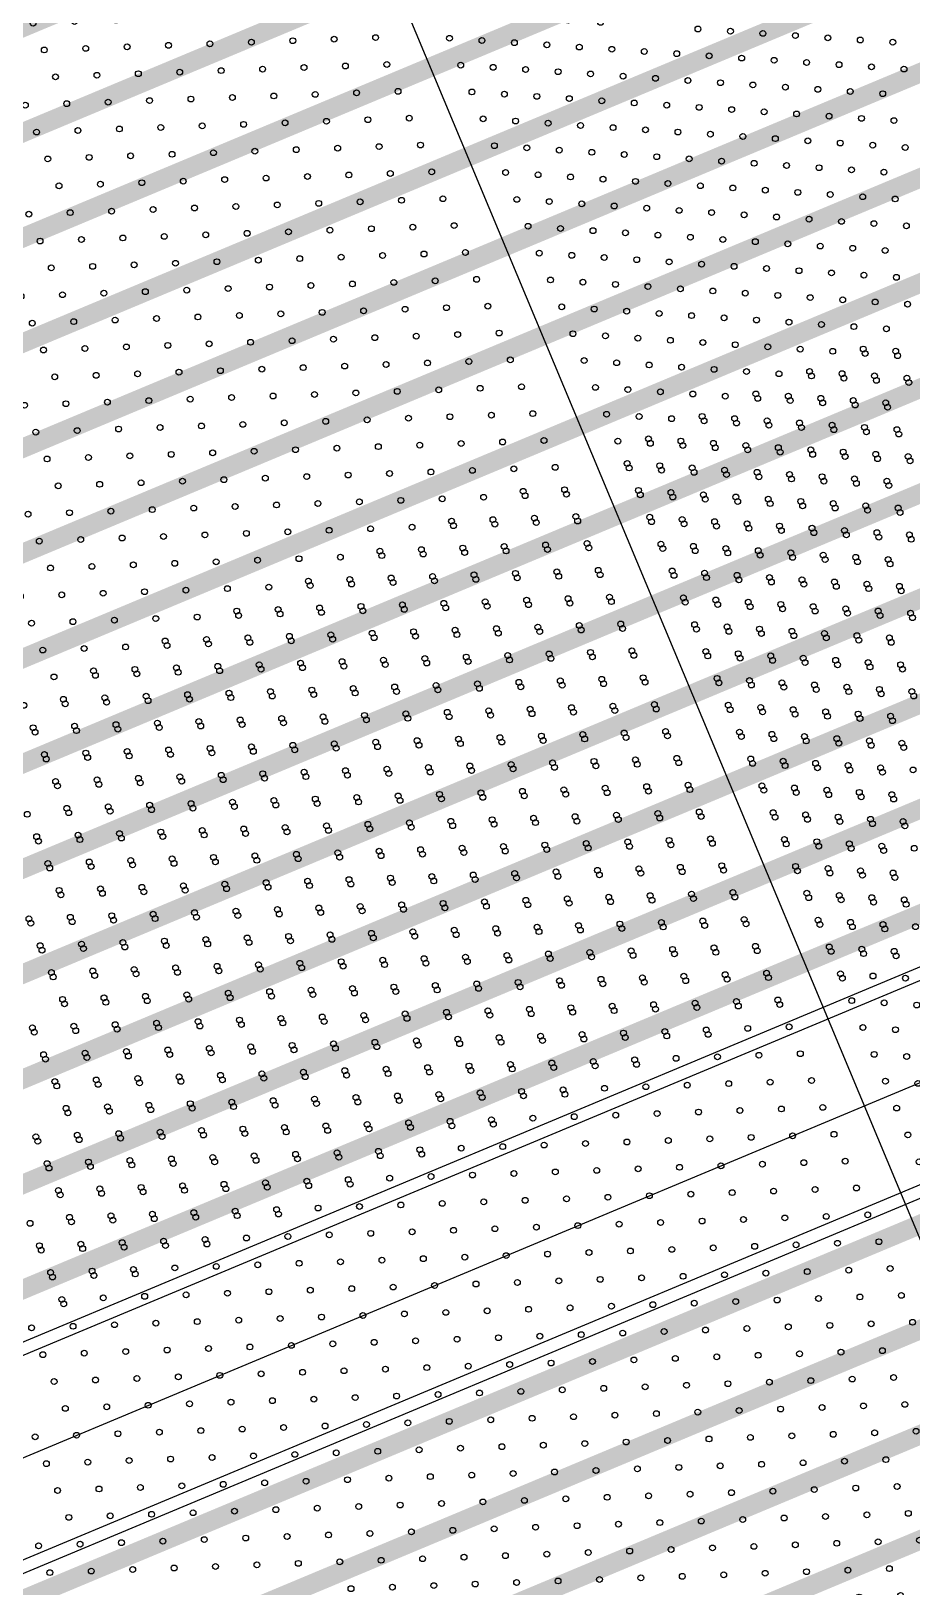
# Model space of a CAD drawing. Header units: millimetres. Extents: x 712803 to 922331, y -1382701 to -1225629.
# Drawn here: x 829505 to 830413, y -1271099 to -1269496 of the extents above; entities that cross this region are included whole.
import ezdxf

# ---------------------------------------------------------------- set-up
doc = ezdxf.new("R2010")
doc.units = ezdxf.units.MM
doc.header["$LTSCALE"] = 10
doc.header["$MEASUREMENT"] = 0
doc.linetypes.add('CENTER', pattern=[50.8, 31.75, -6.35, 6.35, -6.35])
for name, color, linetype in [('I—平顶—分格线', 8, 'Continuous'), ('I—平顶—暖通', 144, 'Continuous'), ('I—平顶—灯具', 62, 'Continuous')]:
    doc.layers.add(name, color=color, linetype=linetype)

# ---------------------------------------------------------------- blocks, each defined once
blk = doc.blocks.new('4560')
at = {"layer": 'I—平顶—分格线', "color": 1}
for centre in [(-2960, -20), (-2920, -35), (-2880, -20), (-2840, -35), (-2800, -20), (-2760, -35), (-2720, -20), (-2680, -35), (-2640, -20), (-2600, -35), (-2560, -20), (-2520, -35), (-2480, -20), (-2440, -35), (-2400, -20), (-2360, -35), (-2320, -20), (-2280, -35), (-2240, -20), (-2200, -35), (-2160, -20), (-2960, -50), (-2880, -50), (-2800, -50), (-2720, -50), (-2640, -50), (-2560, -50), (-2480, -50), (-2400, -50), (-2320, -50), (-2240, -50), (-2160, -50), (-2920, -65), (-2840, -65), (-2760, -65), (-2680, -65), (-2600, -65), (-2520, -65), (-2440, -65), (-2360, -65), (-2280, -65), (-2200, -65), (-2960, -80), (-2880, -80), (-2800, -80), (-2720, -80), (-2640, -80), (-2560, -80), (-2480, -80), (-2400, -80), (-2320, -80), (-2240, -80), (-2160, -80), (-2920, -95), (-2840, -95), (-2760, -95), (-2680, -95), (-2600, -95), (-2520, -95), (-2440, -95), (-2360, -95), (-2280, -95), (-2200, -95), (-2960, -110), (-2880, -110), (-2800, -110), (-2720, -110), (-2640, -110), (-2560, -110), (-2480, -110), (-2400, -110), (-2320, -110), (-2240, -110), (-2160, -110), (-2920, -125), (-2840, -125), (-2760, -125), (-2680, -125), (-2600, -125), (-2520, -125), (-2440, -125), (-2360, -125), (-2280, -125), (-2200, -125), (-2960, -140), (-2880, -140), (-2800, -140), (-2720, -140), (-2640, -140), (-2560, -140), (-2480, -140), (-2400, -140), (-2320, -140), (-2240, -140), (-2920, -155), (-2840, -155), (-2760, -155), (-2680, -155), (-2600, -155), (-2520, -155), (-2440, -155), (-2360, -155), (-2280, -155), (-2200, -155), (-2960, -170), (-2880, -170), (-2800, -170), (-2720, -170), (-2640, -170), (-2560, -170), (-2480, -170), (-2400, -170), (-2320, -170), (-2240, -170), (-2920, -185), (-2840, -185), (-2760, -185), (-2680, -185), (-2600, -185), (-2520, -185), (-2440, -185), (-2360, -185), (-2280, -185), (-2200, -185), (-2960, -200), (-2880, -200), (-2800, -200), (-2720, -200), (-2640, -200), (-2560, -200), (-2480, -200), (-2400, -200), (-2320, -200), (-2240, -200), (-2920, -215), (-2840, -215), (-2760, -215), (-2680, -215), (-2600, -215), (-2520, -215), (-2440, -215), (-2360, -215), (-2280, -215), (-2960, -230), (-2880, -230), (-2800, -230), (-2720, -230), (-2640, -230), (-2560, -230), (-2480, -230), (-2400, -230), (-2320, -230), (-2240, -230), (-2920, -245), (-2840, -245), (-2760, -245), (-2680, -245), (-2600, -245), (-2520, -245), (-2440, -245), (-2360, -245), (-2280, -245), (-2960, -260), (-2920, -275), (-2880, -260), (-2840, -275), (-2800, -260), (-2760, -275), (-2720, -260), (-2680, -275), (-2640, -260), (-2600, -275), (-2560, -260), (-2520, -275), (-2480, -260), (-2440, -275), (-2400, -260), (-2360, -275), (-2320, -260), (-2280, -275), (-2240, -260), (-2960, -290), (-2880, -290), (-2800, -290), (-2720, -290), (-2640, -290), (-2560, -290), (-2480, -290), (-2400, -290), (-2320, -290), (-2240, -290), (-2920, -305), (-2840, -305), (-2760, -305), (-2680, -305), (-2600, -305), (-2520, -305), (-2440, -305), (-2360, -305), (-2280, -305), (-2960, -320), (-2880, -320), (-2800, -320), (-2720, -320), (-2640, -320), (-2560, -320), (-2480, -320), (-2400, -320), (-2320, -320), (-2920, -335), (-2840, -335), (-2760, -335), (-2680, -335), (-2600, -335), (-2520, -335), (-2440, -335), (-2360, -335), (-2280, -335), (-2960, -350), (-2880, -350), (-2800, -350), (-2720, -350), (-2640, -350), (-2560, -350), (-2480, -350), (-2400, -350), (-2320, -350), (-2920, -365), (-2840, -365), (-2760, -365), (-2680, -365), (-2600, -365), (-2520, -365), (-2440, -365), (-2360, -365), (-2280, -365), (-2960, -380), (-2880, -380), (-2800, -380), (-2720, -380), (-2640, -380), (-2560, -380), (-2480, -380), (-2400, -380), (-2320, -380), (-2920, -395), (-2840, -395), (-2760, -395), (-2680, -395), (-2600, -395), (-2520, -395), (-2440, -395), (-2360, -395), (-2280, -395), (-2960, -410), (-2880, -410), (-2800, -410), (-2720, -410), (-2640, -410), (-2560, -410), (-2480, -410), (-2400, -410), (-2320, -410), (-2920, -425), (-2840, -425), (-2760, -425), (-2680, -425), (-2600, -425), (-2520, -425), (-2440, -425), (-2360, -425), (-2960, -440), (-2880, -440), (-2800, -440), (-2720, -440), (-2640, -440), (-2560, -440), (-2480, -440), (-2400, -440), (-2320, -440), (-2920, -455), (-2840, -455), (-2760, -455), (-2680, -455), (-2600, -455), (-2520, -455), (-2440, -455), (-2360, -455), (-2280, -455), (-2960, -470), (-2880, -470), (-2800, -470), (-2720, -470), (-2640, -470), (-2560, -470), (-2480, -470), (-2400, -470), (-2320, -470), (-2240, -470), (-2960, -500), (-2920, -485), (-2880, -500), (-2840, -485), (-2800, -500), (-2760, -485), (-2720, -500), (-2680, -485), (-2640, -500), (-2600, -485), (-2560, -500), (-2520, -485), (-2480, -500), (-2440, -485), (-2400, -500), (-2360, -485), (-2320, -500), (-2280, -485), (-2240, -500), (-2200, -485), (-2160, -500), (-2920, -515), (-2840, -515), (-2760, -515), (-2680, -515), (-2600, -515), (-2520, -515), (-2440, -515), (-2360, -515), (-2280, -515), (-2200, -515), (-2120, -515), (-2960, -530), (-2880, -530), (-2800, -530), (-2720, -530), (-2640, -530), (-2560, -530), (-2480, -530), (-2400, -530), (-2320, -530), (-2240, -530), (-2160, -530), (-2080, -530), (-2920, -545), (-2840, -545), (-2760, -545), (-2680, -545), (-2600, -545), (-2520, -545), (-2440, -545), (-2360, -545), (-2280, -545), (-2200, -545), (-2120, -545), (-2960, -560), (-2880, -560), (-2800, -560), (-2720, -560), (-2640, -560), (-2560, -560), (-2480, -560), (-2400, -560), (-2320, -560), (-2240, -560), (-2160, -560), (-2080, -560), (-2920, -575), (-2840, -575), (-2760, -575), (-2680, -575), (-2600, -575), (-2520, -575), (-2440, -575), (-2360, -575), (-2280, -575), (-2200, -575), (-2120, -575), (-2960, -590), (-2880, -590), (-2800, -590), (-2720, -590), (-2640, -590), (-2560, -590), (-2480, -590), (-2400, -590), (-2320, -590), (-2240, -590), (-2160, -590), (-2080, -590), (-2920, -605), (-2840, -605), (-2760, -605), (-2680, -605), (-2600, -605), (-2520, -605), (-2440, -605), (-2360, -605), (-2280, -605), (-2200, -605), (-2120, -605), (-2960, -620), (-2880, -620), (-2800, -620), (-2720, -620), (-2640, -620), (-2560, -620), (-2480, -620), (-2400, -620), (-2320, -620), (-2240, -620), (-2160, -620), (-2080, -620), (-2920, -635), (-2840, -635), (-2760, -635), (-2680, -635), (-2600, -635), (-2520, -635), (-2440, -635), (-2360, -635), (-2280, -635), (-2200, -635), (-2120, -635), (-2960, -650), (-2880, -650), (-2800, -650), (-2720, -650), (-2640, -650), (-2560, -650), (-2480, -650), (-2400, -650), (-2320, -650), (-2240, -650), (-2160, -650), (-2080, -650), (-2920, -665), (-2840, -665), (-2760, -665), (-2680, -665), (-2600, -665), (-2520, -665), (-2440, -665), (-2360, -665), (-2280, -665), (-2200, -665), (-2120, -665), (-2960, -680), (-2880, -680), (-2800, -680), (-2720, -680), (-2640, -680), (-2560, -680), (-2480, -680), (-2400, -680), (-2320, -680), (-2240, -680), (-2160, -680), (-2080, -680), (-2920, -695), (-2840, -695), (-2760, -695), (-2680, -695), (-2600, -695), (-2520, -695), (-2440, -695), (-2360, -695), (-2280, -695), (-2200, -695), (-2120, -695), (-2960, -710), (-2880, -710), (-2800, -710), (-2720, -710), (-2640, -710), (-2560, -710), (-2480, -710), (-2400, -710), (-2320, -710), (-2240, -710), (-2160, -710), (-2960, -740), (-2920, -725), (-2880, -740), (-2840, -725), (-2800, -740), (-2760, -725), (-2720, -740), (-2680, -725), (-2640, -740), (-2600, -725), (-2560, -740), (-2520, -725), (-2480, -740), (-2440, -725), (-2400, -740), (-2360, -725), (-2320, -740), (-2280, -725), (-2240, -740), (-2200, -725), (-2160, -740), (-2120, -725), (-2920, -755), (-2840, -755), (-2760, -755), (-2680, -755), (-2600, -755), (-2520, -755), (-2440, -755), (-2360, -755), (-2280, -755), (-2200, -755), (-2120, -755), (-2960, -770), (-2880, -770), (-2800, -770), (-2720, -770), (-2640, -770), (-2560, -770), (-2480, -770), (-2400, -770), (-2320, -770), (-2240, -770), (-2160, -770), (-2920, -785), (-2840, -785), (-2760, -785), (-2680, -785), (-2600, -785), (-2520, -785), (-2440, -785), (-2360, -785), (-2280, -785), (-2200, -785), (-2120, -785), (-2960, -800), (-2880, -800), (-2800, -800), (-2720, -800), (-2640, -800), (-2560, -800), (-2480, -800), (-2400, -800), (-2320, -800), (-2240, -800), (-2160, -800), (-2920, -815), (-2840, -815), (-2760, -815), (-2680, -815), (-2600, -815), (-2520, -815), (-2440, -815), (-2360, -815), (-2280, -815), (-2200, -815), (-2960, -830), (-2880, -830), (-2800, -830), (-2720, -830), (-2640, -830), (-2560, -830), (-2480, -830), (-2400, -830), (-2320, -830), (-2240, -830), (-2160, -830), (-2920, -845), (-2840, -845), (-2760, -845), (-2680, -845), (-2600, -845), (-2520, -845), (-2440, -845), (-2360, -845), (-2280, -845), (-2200, -845), (-2960, -860), (-2880, -860), (-2800, -860), (-2720, -860), (-2640, -860), (-2560, -860), (-2480, -860), (-2400, -860), (-2320, -860), (-2240, -860), (-2160, -860), (-2920, -875), (-2840, -875), (-2760, -875), (-2680, -875), (-2600, -875), (-2520, -875), (-2440, -875), (-2360, -875), (-2280, -875), (-2200, -875), (-2960, -890), (-2880, -890), (-2800, -890), (-2720, -890), (-2640, -890), (-2560, -890), (-2480, -890), (-2400, -890), (-2320, -890), (-2240, -890), (-2920, -905), (-2840, -905), (-2760, -905), (-2680, -905), (-2600, -905), (-2520, -905), (-2440, -905), (-2360, -905), (-2280, -905), (-2200, -905), (-2960, -920), (-2880, -920), (-2800, -920), (-2720, -920), (-2640, -920), (-2560, -920), (-2480, -920), (-2400, -920), (-2320, -920), (-2240, -920), (-2920, -935), (-2840, -935), (-2760, -935), (-2680, -935), (-2600, -935), (-2520, -935), (-2440, -935), (-2360, -935), (-2280, -935), (-2200, -935), (-2960, -950), (-2880, -950), (-2800, -950), (-2720, -950), (-2640, -950), (-2560, -950), (-2480, -950), (-2400, -950), (-2320, -950), (-2240, -950), (-2960, -980), (-2920, -965), (-2880, -980), (-2840, -965), (-2800, -980), (-2760, -965), (-2720, -980), (-2680, -965), (-2640, -980), (-2600, -965), (-2560, -980), (-2520, -965), (-2480, -980), (-2440, -965), (-2400, -980), (-2360, -965), (-2320, -980), (-2280, -965), (-2240, -980), (-2200, -965), (-2920, -995), (-2840, -995), (-2760, -995), (-2680, -995), (-2600, -995), (-2520, -995), (-2440, -995), (-2360, -995), (-2280, -995), (-2960, -1010), (-2880, -1010), (-2800, -1010), (-2720, -1010), (-2640, -1010), (-2560, -1010), (-2480, -1010), (-2400, -1010), (-2320, -1010), (-2240, -1010), (-2920, -1025), (-2840, -1025), (-2760, -1025), (-2680, -1025), (-2600, -1025), (-2520, -1025), (-2440, -1025), (-2360, -1025), (-2280, -1025), (-2960, -1040), (-2880, -1040), (-2800, -1040), (-2720, -1040), (-2640, -1040), (-2560, -1040), (-2480, -1040), (-2400, -1040), (-2320, -1040), (-2240, -1040), (-2920, -1055), (-2840, -1055), (-2760, -1055), (-2680, -1055), (-2600, -1055), (-2520, -1055), (-2440, -1055), (-2360, -1055), (-2280, -1055), (-2960, -1070), (-2880, -1070), (-2800, -1070), (-2720, -1070), (-2640, -1070), (-2560, -1070), (-2480, -1070), (-2400, -1070), (-2320, -1070), (-2240, -1070), (-2920, -1085), (-2840, -1085), (-2760, -1085), (-2680, -1085), (-2600, -1085), (-2520, -1085), (-2440, -1085), (-2360, -1085), (-2280, -1085), (-2960, -1100), (-2880, -1100), (-2800, -1100), (-2720, -1100), (-2640, -1100), (-2560, -1100), (-2480, -1100), (-2400, -1100), (-2320, -1100), (-2920, -1115), (-2840, -1115), (-2760, -1115), (-2680, -1115), (-2600, -1115), (-2520, -1115), (-2440, -1115), (-2360, -1115), (-2280, -1115), (-2960, -1130), (-2880, -1130), (-2800, -1130), (-2720, -1130), (-2640, -1130), (-2560, -1130), (-2480, -1130), (-2400, -1130), (-2320, -1130), (-2920, -1145), (-2840, -1145), (-2760, -1145), (-2680, -1145), (-2600, -1145), (-2520, -1145), (-2440, -1145), (-2360, -1145), (-2280, -1145), (-2960, -1160), (-2880, -1160), (-2800, -1160), (-2720, -1160), (-2640, -1160), (-2560, -1160), (-2480, -1160), (-2400, -1160), (-2320, -1160), (-2920, -1175), (-2840, -1175), (-2760, -1175), (-2680, -1175), (-2600, -1175), (-2520, -1175), (-2440, -1175), (-2360, -1175), (-2280, -1175), (-2960, -1190), (-2920, -1205), (-2880, -1190), (-2840, -1205), (-2800, -1190), (-2760, -1205), (-2720, -1190), (-2680, -1205), (-2640, -1190), (-2600, -1205), (-2560, -1190), (-2520, -1205), (-2480, -1190), (-2440, -1205), (-2400, -1190), (-2360, -1205), (-2320, -1190), (-2960, -1220), (-2880, -1220), (-2800, -1220), (-2720, -1220), (-2640, -1220), (-2560, -1220), (-2480, -1220), (-2400, -1220), (-2320, -1220), (-2920, -1235), (-2840, -1235), (-2760, -1235), (-2680, -1235), (-2600, -1235), (-2520, -1235), (-2440, -1235), (-2360, -1235), (-2960, -1250), (-2880, -1250), (-2800, -1250), (-2720, -1250), (-2640, -1250), (-2560, -1250), (-2480, -1250), (-2400, -1250), (-2320, -1250), (-2920, -1265), (-2840, -1265), (-2760, -1265), (-2680, -1265), (-2600, -1265), (-2520, -1265), (-2440, -1265), (-2360, -1265), (-2960, -1280), (-2880, -1280), (-2800, -1280), (-2720, -1280), (-2640, -1280), (-2560, -1280), (-2480, -1280), (-2400, -1280), (-2920, -1295), (-2840, -1295), (-2760, -1295), (-2680, -1295), (-2600, -1295), (-2520, -1295), (-2440, -1295), (-2360, -1295), (-2960, -1310), (-2880, -1310), (-2800, -1310), (-2720, -1310), (-2640, -1310), (-2560, -1310), (-2480, -1310), (-2400, -1310), (-2920, -1325), (-2840, -1325), (-2760, -1325), (-2680, -1325), (-2600, -1325), (-2520, -1325), (-2440, -1325), (-2360, -1325), (-2960, -1340), (-2880, -1340), (-2800, -1340), (-2720, -1340), (-2640, -1340), (-2560, -1340), (-2480, -1340), (-2400, -1340), (-2920, -1355), (-2840, -1355), (-2760, -1355), (-2680, -1355), (-2600, -1355), (-2520, -1355), (-2440, -1355), (-2360, -1355), (-2960, -1370), (-2880, -1370), (-2800, -1370), (-2720, -1370), (-2640, -1370), (-2560, -1370), (-2480, -1370), (-2400, -1370), (-2920, -1385), (-2840, -1385), (-2760, -1385), (-2680, -1385), (-2600, -1385), (-2520, -1385), (-2440, -1385)]:
    blk.add_circle(centre, 3, dxfattribs=at)
at = {"layer": 'I—平顶—分格线', "color": 3}
for centre in [(-2040, -545), (-2040, -575)]:
    blk.add_circle(centre, 3, dxfattribs=at)
blk = doc.blocks.new('30-2')
at = {"layer": 'I—平顶—分格线'}
for centre in [(-890, -1774.7), (-860, -1774.7), (-905, -1804.7), (-875, -1804.7), (-845, -1804.7), (-815, -1804.7), (-785, -1804.7), (-920, -1834.7), (-890, -1834.7), (-860, -1834.7), (-830, -1834.7), (-800, -1834.7), (-770, -1834.7), (-740, -1834.7), (-710, -1834.7), (-935, -1864.7), (-905, -1864.7), (-875, -1864.7), (-845, -1864.7), (-815, -1864.7), (-785, -1864.7), (-755, -1864.7), (-725, -1864.7), (-695, -1864.7), (-665, -1864.7), (-635, -1864.7), (-1370, -1894.7), (-1340, -1894.7), (-950, -1894.7), (-920, -1894.7), (-890, -1894.7), (-860, -1894.7), (-830, -1894.7), (-800, -1894.7), (-770, -1894.7), (-740, -1894.7), (-710, -1894.7), (-680, -1894.7), (-650, -1894.7), (-620, -1894.7), (-590, -1894.7), (-560, -1894.7), (-1385, -1924.7), (-1355, -1924.7), (-1325, -1924.7), (-1295, -1924.7), (-1265, -1924.7), (-965, -1924.7), (-935, -1924.7), (-905, -1924.7), (-875, -1924.7), (-845, -1924.7), (-815, -1924.7), (-785, -1924.7), (-755, -1924.7), (-725, -1924.7), (-695, -1924.7), (-665, -1924.7), (-635, -1924.7), (-605, -1924.7), (-575, -1924.7), (-545, -1924.7), (-515, -1924.7), (-485, -1924.7), (-1370, -1954.7), (-1340, -1954.7), (-1310, -1954.7), (-1280, -1954.7), (-1250, -1954.7), (-1220, -1954.7), (-1190, -1954.7), (-980, -1954.7), (-950, -1954.7), (-920, -1954.7), (-890, -1954.7), (-860, -1954.7), (-830, -1954.7), (-800, -1954.7), (-770, -1954.7), (-740, -1954.7), (-710, -1954.7), (-680, -1954.7), (-650, -1954.7), (-620, -1954.7), (-590, -1954.7), (-560, -1954.7), (-530, -1954.7), (-500, -1954.7), (-470, -1954.7), (-440, -1954.7), (-410, -1954.7), (-1385, -1984.7), (-1355, -1984.7), (-1325, -1984.7), (-1295, -1984.7), (-1265, -1984.7), (-1235, -1984.7), (-1205, -1984.7), (-1175, -1984.7), (-1145, -1984.7), (-1115, -1984.7), (-965, -1984.7), (-935, -1984.7), (-905, -1984.7), (-875, -1984.7), (-845, -1984.7), (-815, -1984.7), (-785, -1984.7), (-755, -1984.7), (-725, -1984.7), (-695, -1984.7), (-665, -1984.7), (-635, -1984.7), (-605, -1984.7), (-575, -1984.7), (-545, -1984.7), (-515, -1984.7), (-485, -1984.7), (-455, -1984.7), (-425, -1984.7), (-395, -1984.7), (-365, -1984.7), (-335, -1984.7), (-1370, -2014.7), (-1340, -2014.7), (-1310, -2014.7), (-1280, -2014.7), (-1250, -2014.7), (-1220, -2014.7), (-1190, -2014.7), (-1160, -2014.7), (-1130, -2014.7), (-1100, -2014.7), (-1070, -2014.7), (-1040, -2014.7), (-980, -2014.7), (-950, -2014.7), (-920, -2014.7), (-890, -2014.7), (-860, -2014.7), (-830, -2014.7), (-800, -2014.7), (-770, -2014.7), (-740, -2014.7), (-710, -2014.7), (-680, -2014.7), (-650, -2014.7), (-620, -2014.7), (-590, -2014.7), (-560, -2014.7), (-530, -2014.7), (-500, -2014.7), (-470, -2014.7), (-440, -2014.7), (-410, -2014.7), (-380, -2014.7), (-350, -2014.7), (-320, -2014.7), (-290, -2014.7), (-260, -2014.7), (-1385, -2044.7), (-1355, -2044.7), (-1325, -2044.7), (-1295, -2044.7), (-1265, -2044.7), (-1235, -2044.7), (-1205, -2044.7), (-1175, -2044.7), (-1145, -2044.7), (-1115, -2044.7), (-1085, -2044.7), (-1055, -2044.7), (-1025, -2044.7), (-995, -2044.7), (-965, -2044.7), (-935, -2044.7), (-905, -2044.7), (-875, -2044.7), (-845, -2044.7), (-815, -2044.7), (-785, -2044.7), (-755, -2044.7), (-725, -2044.7), (-695, -2044.7), (-665, -2044.7), (-635, -2044.7), (-605, -2044.7), (-575, -2044.7), (-545, -2044.7), (-515, -2044.7), (-485, -2044.7), (-455, -2044.7), (-425, -2044.7), (-395, -2044.7), (-365, -2044.7), (-335, -2044.7), (-305, -2044.7), (-275, -2044.7), (-245, -2044.7), (-215, -2044.7), (-1370, -2074.7), (-1340, -2074.7), (-1310, -2074.7), (-1280, -2074.7), (-1250, -2074.7), (-1220, -2074.7), (-1190, -2074.7), (-1160, -2074.7), (-1130, -2074.7), (-1100, -2074.7), (-1070, -2074.7), (-1040, -2074.7), (-1010, -2074.7), (-980, -2074.7), (-950, -2074.7), (-920, -2074.7), (-890, -2074.7), (-860, -2074.7), (-830, -2074.7), (-800, -2074.7), (-770, -2074.7), (-740, -2074.7), (-710, -2074.7), (-680, -2074.7), (-650, -2074.7), (-620, -2074.7), (-590, -2074.7), (-560, -2074.7), (-530, -2074.7), (-500, -2074.7), (-470, -2074.7), (-440, -2074.7), (-410, -2074.7), (-380, -2074.7), (-350, -2074.7), (-320, -2074.7), (-290, -2074.7), (-260, -2074.7), (-230, -2074.7), (-200, -2074.7), (-170, -2074.7), (-140, -2074.7), (-1385, -2104.7), (-1355, -2104.7), (-1325, -2104.7), (-1295, -2104.7), (-1265, -2104.7), (-1235, -2104.7), (-1205, -2104.7), (-1175, -2104.7), (-1145, -2104.7), (-1115, -2104.7), (-1085, -2104.7), (-1055, -2104.7), (-1025, -2104.7), (-995, -2104.7), (-965, -2104.7), (-935, -2104.7), (-905, -2104.7), (-875, -2104.7), (-845, -2104.7), (-815, -2104.7), (-785, -2104.7), (-755, -2104.7), (-725, -2104.7), (-695, -2104.7), (-665, -2104.7), (-635, -2104.7), (-605, -2104.7), (-575, -2104.7), (-545, -2104.7), (-515, -2104.7), (-485, -2104.7), (-455, -2104.7), (-425, -2104.7), (-395, -2104.7), (-365, -2104.7), (-335, -2104.7), (-305, -2104.7), (-275, -2104.7), (-245, -2104.7), (-215, -2104.7), (-185, -2104.7), (-155, -2104.7), (-125, -2104.7), (-95, -2104.7), (-65, -2104.7), (-1370, -2134.7), (-1340, -2134.7), (-1310, -2134.7), (-1280, -2134.7), (-1250, -2134.7), (-1220, -2134.7), (-1190, -2134.7), (-1160, -2134.7), (-1130, -2134.7), (-1100, -2134.7), (-1070, -2134.7), (-1040, -2134.7), (-1010, -2134.7), (-980, -2134.7), (-950, -2134.7), (-920, -2134.7), (-890, -2134.7), (-860, -2134.7), (-830, -2134.7), (-800, -2134.7), (-770, -2134.7), (-740, -2134.7), (-710, -2134.7), (-680, -2134.7), (-650, -2134.7), (-620, -2134.7), (-590, -2134.7), (-560, -2134.7), (-530, -2134.7), (-500, -2134.7), (-470, -2134.7), (-440, -2134.7), (-410, -2134.7), (-380, -2134.7), (-350, -2134.7), (-320, -2134.7), (-290, -2134.7), (-260, -2134.7), (-230, -2134.7), (-200, -2134.7), (-170, -2134.7), (-140, -2134.7), (-110, -2134.7), (-80, -2134.7), (-50, -2134.7), (-20, -2134.7), (-1385, -2164.7), (-1355, -2164.7), (-1325, -2164.7), (-1295, -2164.7), (-1265, -2164.7), (-1235, -2164.7), (-1205, -2164.7), (-1175, -2164.7), (-1145, -2164.7), (-1115, -2164.7), (-1085, -2164.7), (-1055, -2164.7), (-1025, -2164.7), (-995, -2164.7), (-965, -2164.7), (-935, -2164.7), (-905, -2164.7), (-875, -2164.7), (-845, -2164.7), (-815, -2164.7), (-785, -2164.7), (-755, -2164.7), (-725, -2164.7), (-695, -2164.7), (-665, -2164.7), (-635, -2164.7), (-605, -2164.7), (-575, -2164.7), (-545, -2164.7), (-515, -2164.7), (-485, -2164.7), (-455, -2164.7), (-425, -2164.7), (-395, -2164.7), (-365, -2164.7), (-335, -2164.7), (-305, -2164.7), (-275, -2164.7), (-245, -2164.7), (-215, -2164.7), (-185, -2164.7), (-155, -2164.7), (-125, -2164.7), (-95, -2164.7), (-65, -2164.7), (-35, -2164.7), (-1370, -2194.7), (-1340, -2194.7), (-1310, -2194.7), (-1280, -2194.7), (-1250, -2194.7), (-1220, -2194.7), (-1190, -2194.7), (-1160, -2194.7), (-1130, -2194.7), (-1100, -2194.7), (-1070, -2194.7), (-1040, -2194.7), (-1010, -2194.7), (-980, -2194.7), (-950, -2194.7), (-920, -2194.7), (-890, -2194.7), (-860, -2194.7), (-830, -2194.7), (-800, -2194.7), (-770, -2194.7), (-740, -2194.7), (-710, -2194.7), (-680, -2194.7), (-650, -2194.7), (-620, -2194.7), (-590, -2194.7), (-560, -2194.7), (-530, -2194.7), (-500, -2194.7), (-470, -2194.7), (-440, -2194.7), (-410, -2194.7), (-380, -2194.7), (-350, -2194.7), (-320, -2194.7), (-290, -2194.7), (-260, -2194.7), (-230, -2194.7), (-200, -2194.7), (-170, -2194.7), (-140, -2194.7), (-110, -2194.7), (-80, -2194.7), (-50, -2194.7), (-20, -2194.7)]:
    blk.add_circle(centre, 3, dxfattribs=at)
blk = doc.blocks.new('*U326')
for p, q in [((-1944.05, 80.59), (6265.15, 80.59)), ((-1939.31, 75.85), (6260.41, 75.85)), ((-1939.31, 40.3), (6260.41, 40.3)), ((6265.15, 0), (-1944.05, 0)), ((6260.41, 4.74), (-1939.31, 4.74))]:
    blk.add_line(p, q)
blk = doc.blocks.new('P1-T2')
at = {"layer": 'I—平顶—分格线'}
blk.add_lwpolyline([(-5690.8, -2224.7), (-10.8, -2224.7)], dxfattribs=at)
at = {"layer": 'I—平顶—灯具', "linetype": 'CENTER', "ltscale": 0.01, "const_width": 20}
for points in [[(-2690, -20), (-2690, -22429.3)], [(-2590, -20), (-2590, -22429.3)], [(-2490, -20), (-2490, -22429.3)], [(-2390, -20), (-2390, -22429.3)], [(-2290, -20), (-2290, -22449.3)], [(-2190, -20), (-2190, -22449.3)], [(-2090, -20), (-2090, -22449.3)], [(-1990, -20), (-1990, -22429.3)], [(-1890, -20), (-1890, -22429.3)], [(-1790, -20), (-1790, -22429.3)], [(-1690, -20), (-1690, -22429.3)], [(-1590, -20), (-1590, -22429.3)], [(-1490, -20), (-1490, -22429.3)], [(-1195, -20), (-1195, -22429.3)], [(-1095, -20), (-1095, -22429.3)], [(-995, -20), (-995, -22429.3)], [(-895, -20), (-895, -22429.3)]]:
    blk.add_lwpolyline(points, dxfattribs=at)
at = {"layer": 'I—平顶—分格线'}
for p in [(-1440, 0), (-665, 0)]:
    blk.add_blockref('30-2', p, dxfattribs=at)
at = {"layer": 'I—平顶—分格线', "rotation": 270}
for p in [(-1440, -5224.7), (-665, -5224.7)]:
    blk.add_blockref('4560', p, dxfattribs=at)
at = {"layer": 'I—平顶—暖通', "xscale": -2.729779416098289, "yscale": 2.729779416098289, "zscale": 2.729779416098289, "rotation": 270}
blk.add_blockref('*U326', (-1440, -17122.5), dxfattribs=at)

msp = doc.modelspace()

# ---------------------------------------------------------------- block references
at = {"rotation": 292.6891305224073}
msp.add_blockref('P1-T2', (832929.7, -1270972.1, 0), dxfattribs=at)

doc.saveas('drawing.dxf')
